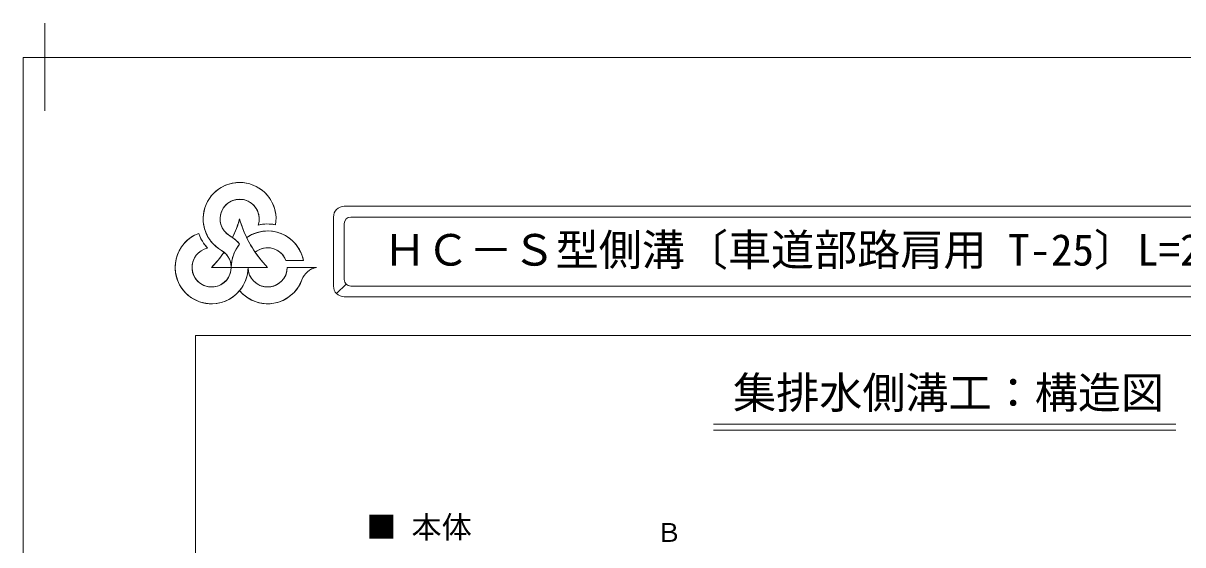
# Model space of a CAD drawing. Units: millimetres, scale not verified. Extents: x 7326 to 28050, y 3664 to 17948.
# Drawn here: x 23870 to 26561, y 16737 to 17948 of the extents above; entities that cross this region are included whole.
import ezdxf
from ezdxf.enums import TextEntityAlignment as Align

# ---------------------------------------------------------------- set-up
doc = ezdxf.new("R2010")
doc.units = ezdxf.units.MM
doc.header["$LTSCALE"] = 20
doc.layers.add('0_2', color=4, linetype='Continuous', lineweight=18)
doc.styles.add('ＭＳ ゴシック-5.0-0.0', font='')
doc.styles.get('ＭＳ ゴシック-5.0-0.0').set_extended_font_data('ＭＳ ゴシック-5.0-0.0')

msp = doc.modelspace()

# ---------------------------------------------------------------- linework, layer by layer
at = {"layer": '0_2'}
for p, q in [((23919.89, 17947.93), (23919.89, 17744.84)), ((23869.89, 11827.93), (23869.89, 17867.93)), ((23869.89, 17867.93), (28049.89, 17867.93)), ((24614.89, 17522.93), (27132.87, 17522.93)), ((24589.89, 17337.93), (24589.89, 17497.93)), ((24629.89, 17497.93), (27117.87, 17497.93)), ((24614.89, 17352.93), (24614.89, 17482.93)), ((24619.28, 17342.32), (24597.21, 17320.25)), ((24629.89, 17337.93), (27117.87, 17337.93)), ((24614.89, 17312.93), (27132.87, 17312.93)), ((27699.89, 17223.27), (24269.89, 17223.27)), ((24269.89, 12137.93), (24269.89, 17223.27)), ((25471.75, 17017.67), (26544.91, 17017.67)), ((25471.75, 17003.67), (26544.91, 17003.67))]:
    msp.add_line(p, q, dxfattribs=at)
at = {"layer": '0_2', "color": 150}
for p, q in [((24339.62, 17571.77), (24347.3, 17574.54)), ((24347.3, 17574.54), (24355.21, 17576.56)), ((24355.21, 17576.56), (24363.28, 17577.81)), ((24363.28, 17577.81), (24371.43, 17578.27)), ((24371.43, 17578.27), (24379.59, 17577.94)), ((24379.59, 17577.94), (24387.68, 17576.83)), ((24387.68, 17576.83), (24395.62, 17574.94)), ((24395.62, 17574.94), (24403.35, 17572.29)), ((24403.35, 17572.29), (24410.78, 17568.92)), ((24302.2, 17541.2), (24307.1, 17547.73)), ((24307.1, 17547.73), (24312.61, 17553.75)), ((24312.61, 17553.75), (24318.68, 17559.22)), ((24318.68, 17559.22), (24325.24, 17564.07)), ((24325.24, 17564.07), (24332.25, 17568.27)), ((24332.25, 17568.27), (24339.62, 17571.77)), ((24410.78, 17568.92), (24417.85, 17564.83)), ((24417.85, 17564.83), (24424.49, 17560.09)), ((24424.49, 17560.09), (24430.65, 17554.73)), ((24430.65, 17554.73), (24436.26, 17548.79)), ((24436.26, 17548.79), (24441.27, 17542.35)), ((24289.47, 17511.33), (24291.55, 17519.23)), ((24291.55, 17519.23), (24294.39, 17526.89)), ((24294.39, 17526.89), (24297.95, 17534.23)), ((24297.95, 17534.23), (24302.2, 17541.2)), ((24333.95, 17518.52), (24330.13, 17511.28)), ((24339.01, 17524.97), (24333.95, 17518.52)), ((24345.14, 17530.4), (24339.01, 17524.97)), ((24352.14, 17534.65), (24345.14, 17530.4)), ((24359.79, 17537.57), (24352.14, 17534.65)), ((24367.84, 17539.07), (24359.79, 17537.57)), ((24376.03, 17539.1), (24367.84, 17539.07)), ((24384.1, 17537.67), (24376.03, 17539.1)), ((24391.77, 17534.81), (24384.1, 17537.67)), ((24398.81, 17530.63), (24391.77, 17534.81)), ((24404.99, 17525.24), (24398.81, 17530.63)), ((24410.1, 17518.84), (24404.99, 17525.24)), ((24413.98, 17511.63), (24410.1, 17518.84)), ((24441.27, 17542.35), (24445.64, 17535.45)), ((24445.64, 17535.45), (24449.31, 17528.16)), ((24449.31, 17528.16), (24452.27, 17520.55)), ((24452.27, 17520.55), (24454.48, 17512.69)), ((24287.64, 17495.13), (24288.17, 17503.27)), ((24287.9, 17486.97), (24287.64, 17495.13)), ((24288.17, 17503.27), (24289.47, 17511.33)), ((24327.67, 17503.46), (24326.66, 17495.34)), ((24326.66, 17495.34), (24327.11, 17487.16)), ((24330.13, 17511.28), (24327.67, 17503.46)), ((24416.5, 17503.84), (24413.98, 17511.63)), ((24417.59, 17495.72), (24416.5, 17503.84)), ((24417.2, 17487.54), (24417.59, 17495.72)), ((24454.48, 17512.69), (24455.93, 17504.66)), ((24455.93, 17504.66), (24456.58, 17496.52)), ((24456.58, 17496.52), (24456.46, 17488.36)), ((24288.95, 17478.87), (24287.9, 17486.97)), ((24290.78, 17470.91), (24288.95, 17478.87)), ((24293.37, 17463.17), (24290.78, 17470.91)), ((24327.11, 17487.16), (24329.03, 17479.19)), ((24329.03, 17479.19), (24332.34, 17471.7)), ((24332.34, 17471.7), (24336.94, 17464.93)), ((24336.94, 17464.93), (24342.68, 17459.08)), ((24415.35, 17479.56), (24417.2, 17487.54)), ((24421.98, 17480.79), (24415.35, 17479.56)), ((24428.68, 17481.58), (24421.98, 17480.79)), ((24435.41, 17481.92), (24428.68, 17481.58)), ((24442.15, 17481.81), (24435.41, 17481.92)), ((24448.87, 17481.25), (24442.15, 17481.81)), ((24455.54, 17480.24), (24448.87, 17481.25)), ((24456.46, 17488.36), (24455.54, 17480.24)), ((24243.63, 17436.94), (24250.88, 17444.24)), ((24250.88, 17444.24), (24258.96, 17450.62)), ((24258.96, 17450.62), (24267.76, 17455.96)), ((24267.76, 17455.96), (24277.14, 17460.19)), ((24277.14, 17460.19), (24279.6, 17453.91)), ((24279.6, 17453.91), (24282.47, 17447.81)), ((24282.47, 17447.81), (24285.75, 17441.92)), ((24285.75, 17441.92), (24289.41, 17436.25)), ((24296.69, 17455.71), (24293.37, 17463.17)), ((24300.71, 17448.61), (24296.69, 17455.71)), ((24305.4, 17441.93), (24300.71, 17448.61)), ((24310.72, 17435.73), (24305.4, 17441.93)), ((24342.68, 17459.08), (24349.38, 17454.37)), ((24349.38, 17454.37), (24355.75, 17450.3)), ((24355.75, 17450.3), (24360.21, 17446.94)), ((24360.21, 17446.94), (24364.44, 17443.28)), ((24364.44, 17443.28), (24368.42, 17439.36)), ((24368.42, 17439.36), (24372.13, 17435.18)), ((24227.89, 17410.55), (24232.05, 17419.96)), ((24232.05, 17419.96), (24237.32, 17428.8)), ((24237.32, 17428.8), (24243.63, 17436.94)), ((24276.23, 17414.58), (24270.74, 17408.5)), ((24282.71, 17419.58), (24276.23, 17414.58)), ((24289.99, 17423.34), (24282.71, 17419.58)), ((24289.41, 17436.25), (24293.44, 17430.85)), ((24297.83, 17425.73), (24289.99, 17423.34)), ((24293.44, 17430.85), (24297.83, 17425.73)), ((24316.61, 17430.07), (24310.72, 17435.73)), ((24323.01, 17425.01), (24316.61, 17430.07)), ((24329.88, 17420.59), (24323.01, 17425.01)), ((24336.04, 17416.32), (24329.88, 17420.59)), ((24340.88, 17411.7), (24336.04, 17416.32)), ((24344.99, 17406.43), (24340.88, 17411.7)), ((24359.83, 17415.33), (24357.65, 17409.89)), ((24362.38, 17420.6), (24359.83, 17415.33)), ((24365.29, 17425.68), (24362.38, 17420.6)), ((24368.55, 17430.55), (24365.29, 17425.68)), ((24372.13, 17435.18), (24368.55, 17430.55)), ((24222.63, 17380.28), (24223.15, 17390.55)), ((24223.15, 17390.55), (24224.91, 17400.7)), ((24224.91, 17400.7), (24227.89, 17410.55)), ((24261.87, 17385.87), (24261.76, 17377.68)), ((24263.44, 17393.91), (24261.87, 17385.87)), ((24266.43, 17401.54), (24263.44, 17393.91)), ((24270.74, 17408.5), (24266.43, 17401.54)), ((24348.27, 17400.61), (24344.99, 17406.43)), ((24350.68, 17394.38), (24348.27, 17400.61)), ((24352.14, 17387.85), (24350.68, 17394.38)), ((24352.63, 17381.19), (24352.14, 17387.85)), ((24352.83, 17387.04), (24352.63, 17381.19)), ((24353.44, 17392.87), (24352.83, 17387.04)), ((24354.45, 17398.63), (24353.44, 17392.87)), ((24355.86, 17404.32), (24354.45, 17398.63)), ((24357.65, 17409.89), (24355.86, 17404.32)), ((24479.63, 17397.44), (24520.05, 17397.44)), ((24223.37, 17370.01), (24222.63, 17380.28)), ((24225.35, 17359.91), (24223.37, 17370.01)), ((24228.55, 17350.12), (24225.35, 17359.91)), ((24261.76, 17377.68), (24263.13, 17369.61)), ((24263.13, 17369.61), (24265.92, 17361.9)), ((24265.92, 17361.9), (24270.04, 17354.83)), ((24341.3, 17351.15), (24346.14, 17357.76)), ((24346.14, 17357.76), (24349.7, 17365.14)), ((24349.7, 17365.14), (24351.89, 17373.03)), ((24351.89, 17373.03), (24352.63, 17381.19)), ((24352.63, 17381.19), (24391.63, 17381.19)), ((24388.79, 17359.47), (24386.6, 17352.49)), ((24390.36, 17366.62), (24388.79, 17359.47)), ((24391.31, 17373.88), (24390.36, 17366.62)), ((24391.63, 17381.19), (24391.31, 17373.88)), ((24482.63, 17381.19), (24550.22, 17381.19)), ((24232.91, 17340.8), (24228.55, 17350.12)), ((24238.37, 17332.08), (24232.91, 17340.8)), ((24244.85, 17324.08), (24238.37, 17332.08)), ((24270.04, 17354.83), (24275.37, 17348.61)), ((24275.37, 17348.61), (24281.73, 17343.44)), ((24281.73, 17343.44), (24288.91, 17339.5)), ((24288.91, 17339.5), (24296.68, 17336.91)), ((24296.68, 17336.91), (24304.78, 17335.75)), ((24304.78, 17335.75), (24312.97, 17336.06)), ((24312.97, 17336.06), (24320.96, 17337.84)), ((24320.96, 17337.84), (24328.51, 17341.03)), ((24328.51, 17341.03), (24335.37, 17345.51)), ((24335.37, 17345.51), (24341.3, 17351.15)), ((24376.56, 17333.02), (24372.13, 17327.2)), ((24380.47, 17339.21), (24376.56, 17333.02)), ((24383.82, 17345.72), (24380.47, 17339.21)), ((24386.6, 17352.49), (24383.82, 17345.72)), ((24252.25, 17316.93), (24244.85, 17324.08)), ((24260.47, 17310.74), (24252.25, 17316.93)), ((24269.38, 17305.59), (24260.47, 17310.74)), ((24278.86, 17301.56), (24269.38, 17305.59)), ((24348.53, 17307.52), (24339.26, 17303.04)), ((24357.18, 17313.1), (24348.53, 17307.52)), ((24365.08, 17319.69), (24357.18, 17313.1)), ((24372.13, 17327.2), (24365.08, 17319.69)), ((24288.75, 17298.71), (24278.86, 17301.56)), ((24298.91, 17297.09), (24288.75, 17298.71)), ((24309.2, 17296.71), (24298.91, 17297.09)), ((24319.45, 17297.59), (24309.2, 17296.71)), ((24329.52, 17299.71), (24319.45, 17297.59)), ((24339.26, 17303.04), (24329.52, 17299.71))]:
    msp.add_line(p, q, dxfattribs=at)
at = {"layer": '0_2', "color": 1}
for p, q in [((24369.94, 17486.33), (24372.13, 17493.77)), ((24372.13, 17493.77), (24374.31, 17486.33)), ((24362.07, 17464.46), (24364.91, 17471.67)), ((24364.91, 17471.67), (24367.54, 17478.96)), ((24367.54, 17478.96), (24369.94, 17486.33)), ((24374.31, 17486.33), (24376.72, 17478.96)), ((24376.72, 17478.96), (24379.35, 17471.67)), ((24379.35, 17471.67), (24382.19, 17464.46)), ((24355.75, 17450.3), (24359.01, 17457.33)), ((24360.21, 17446.94), (24355.75, 17450.3)), ((24359.01, 17457.33), (24362.07, 17464.46)), ((24364.44, 17443.28), (24360.21, 17446.94)), ((24368.42, 17439.36), (24364.44, 17443.28)), ((24372.13, 17435.18), (24368.42, 17439.36)), ((24382.19, 17464.46), (24385.24, 17457.33)), ((24385.24, 17457.33), (24388.51, 17450.3)), ((24388.51, 17450.3), (24391.43, 17444.44)), ((24391.43, 17444.44), (24394.5, 17438.65)), ((24394.5, 17438.65), (24397.72, 17432.94)), ((24331.66, 17410.12), (24336.04, 17416.32)), ((24336.04, 17416.32), (24340.88, 17411.7)), ((24340.88, 17411.7), (24344.99, 17406.43)), ((24357.65, 17409.89), (24359.83, 17415.33)), ((24359.83, 17415.33), (24362.38, 17420.6)), ((24362.38, 17420.6), (24365.29, 17425.68)), ((24365.29, 17425.68), (24368.55, 17430.55)), ((24368.55, 17430.55), (24372.13, 17435.18)), ((24397.72, 17432.94), (24401.08, 17427.31)), ((24401.08, 17427.31), (24404.58, 17421.77)), ((24404.58, 17421.77), (24408.21, 17416.32)), ((24408.21, 17416.32), (24412.6, 17410.12)), ((24307.13, 17381.19), (24312.37, 17386.68)), ((24312.37, 17386.68), (24317.45, 17392.33)), ((24317.45, 17392.33), (24322.36, 17398.12)), ((24322.36, 17398.12), (24327.1, 17404.05)), ((24327.1, 17404.05), (24331.66, 17410.12)), ((24344.99, 17406.43), (24348.27, 17400.61)), ((24348.27, 17400.61), (24350.68, 17394.38)), ((24350.68, 17394.38), (24352.14, 17387.85)), ((24352.14, 17387.85), (24352.63, 17381.19)), ((24352.63, 17381.19), (24352.83, 17387.04)), ((24352.83, 17387.04), (24353.44, 17392.87)), ((24353.44, 17392.87), (24354.45, 17398.63)), ((24354.45, 17398.63), (24355.86, 17404.32)), ((24355.86, 17404.32), (24357.65, 17409.89)), ((24412.6, 17410.12), (24417.16, 17404.05)), ((24417.16, 17404.05), (24421.9, 17398.12)), ((24421.9, 17398.12), (24426.81, 17392.33)), ((24426.81, 17392.33), (24431.89, 17386.68)), ((24431.89, 17386.68), (24437.13, 17381.19)), ((24307.13, 17381.19), (24437.13, 17381.19)), ((24437.13, 17381.19), (24307.13, 17381.19))]:
    msp.add_line(p, q, dxfattribs=at)
at = {"layer": '0_2', "color": 7}
for p, q in [((24419.1, 17463.74), (24425.72, 17464.92)), ((24425.72, 17464.92), (24432.42, 17465.56)), ((24432.42, 17465.56), (24439.14, 17465.66)), ((24439.14, 17465.66), (24445.86, 17465.24)), ((24445.86, 17465.24), (24452.51, 17464.28)), ((24388.51, 17450.3), (24394.16, 17453.95)), ((24391.43, 17444.44), (24388.51, 17450.3)), ((24394.5, 17438.65), (24391.43, 17444.44)), ((24394.16, 17453.95), (24400.08, 17457.14)), ((24397.72, 17432.94), (24394.5, 17438.65)), ((24400.08, 17457.14), (24406.24, 17459.84)), ((24406.24, 17459.84), (24412.59, 17462.05)), ((24412.59, 17462.05), (24419.1, 17463.74)), ((24452.51, 17464.28), (24459.07, 17462.79)), ((24459.07, 17462.79), (24465.49, 17460.79)), ((24465.49, 17460.79), (24471.73, 17458.28)), ((24471.73, 17458.28), (24477.75, 17455.28)), ((24477.75, 17455.28), (24483.52, 17451.82)), ((24483.52, 17451.82), (24488.99, 17447.9)), ((24488.99, 17447.9), (24494.13, 17443.57)), ((24494.13, 17443.57), (24498.91, 17438.84)), ((24498.91, 17438.84), (24503.3, 17433.74)), ((24401.08, 17427.31), (24397.72, 17432.94)), ((24404.58, 17421.77), (24401.08, 17427.31)), ((24408.21, 17416.32), (24404.58, 17421.77)), ((24412.87, 17419.68), (24408.21, 17416.32)), ((24417.91, 17422.43), (24412.87, 17419.68)), ((24423.26, 17424.52), (24417.91, 17422.43)), ((24428.83, 17425.92), (24423.26, 17424.52)), ((24434.53, 17426.61), (24428.83, 17425.92)), ((24440.27, 17426.58), (24434.53, 17426.61)), ((24445.96, 17425.82), (24440.27, 17426.58)), ((24451.51, 17424.36), (24445.96, 17425.82)), ((24456.83, 17422.2), (24451.51, 17424.36)), ((24461.84, 17419.39), (24456.83, 17422.2)), ((24466.46, 17415.98), (24461.84, 17419.39)), ((24470.6, 17412), (24466.46, 17415.98)), ((24474.22, 17407.54), (24470.6, 17412)), ((24503.3, 17433.74), (24507.27, 17428.31)), ((24507.27, 17428.31), (24510.79, 17422.58)), ((24510.79, 17422.58), (24513.85, 17416.59)), ((24513.85, 17416.59), (24516.43, 17410.38)), ((24477.24, 17402.66), (24474.22, 17407.54)), ((24479.63, 17397.44), (24477.24, 17402.66)), ((24520.05, 17397.44), (24479.63, 17397.44)), ((24516.43, 17410.38), (24518.5, 17403.98)), ((24518.5, 17403.98), (24520.05, 17397.44)), ((24388.79, 17359.47), (24386.6, 17352.49)), ((24390.36, 17366.62), (24388.79, 17359.47)), ((24391.31, 17373.88), (24390.36, 17366.62)), ((24391.63, 17381.19), (24391.31, 17373.88)), ((24392.19, 17374.07), (24391.63, 17381.19)), ((24393.86, 17367.13), (24392.19, 17374.07)), ((24396.59, 17360.53), (24393.86, 17367.13)), ((24400.32, 17354.44), (24396.59, 17360.53)), ((24477.67, 17360.53), (24473.94, 17354.44)), ((24480.4, 17367.13), (24477.67, 17360.53)), ((24482.07, 17374.07), (24480.4, 17367.13)), ((24482.63, 17381.19), (24482.07, 17374.07)), ((24550.22, 17381.19), (24482.63, 17381.19)), ((24516.5, 17352.2), (24518.84, 17357.51)), ((24518.84, 17357.51), (24521.83, 17362.49)), ((24521.83, 17362.49), (24525.43, 17367.04)), ((24525.43, 17367.04), (24529.58, 17371.09)), ((24529.58, 17371.09), (24534.21, 17374.59)), ((24534.21, 17374.59), (24539.25, 17377.47)), ((24539.25, 17377.47), (24544.62, 17379.68)), ((24544.62, 17379.68), (24550.22, 17381.19)), ((24376.56, 17333.02), (24372.13, 17327.2)), ((24380.47, 17339.21), (24376.56, 17333.02)), ((24383.82, 17345.72), (24380.47, 17339.21)), ((24386.6, 17352.49), (24383.82, 17345.72)), ((24404.96, 17349.02), (24400.32, 17354.44)), ((24410.38, 17344.38), (24404.96, 17349.02)), ((24416.47, 17340.65), (24410.38, 17344.38)), ((24423.07, 17337.92), (24416.47, 17340.65)), ((24430.01, 17336.25), (24423.07, 17337.92)), ((24437.13, 17335.69), (24430.01, 17336.25)), ((24444.25, 17336.25), (24437.13, 17335.69)), ((24451.19, 17337.92), (24444.25, 17336.25)), ((24457.79, 17340.65), (24451.19, 17337.92)), ((24463.87, 17344.38), (24457.79, 17340.65)), ((24469.3, 17349.02), (24463.87, 17344.38)), ((24473.94, 17354.44), (24469.3, 17349.02)), ((24503.63, 17329.05), (24508.72, 17336.3)), ((24508.72, 17336.3), (24513.03, 17344.05)), ((24513.03, 17344.05), (24516.5, 17352.2)), ((24372.13, 17327.2), (24378.14, 17320.69)), ((24378.14, 17320.69), (24384.8, 17314.84)), ((24384.8, 17314.84), (24392.04, 17309.73)), ((24392.04, 17309.73), (24399.77, 17305.4)), ((24399.77, 17305.4), (24407.91, 17301.9)), ((24468.58, 17302.76), (24476.62, 17306.48)), ((24476.62, 17306.48), (24484.22, 17311.03)), ((24484.22, 17311.03), (24491.31, 17316.35)), ((24491.31, 17316.35), (24497.8, 17322.38)), ((24497.8, 17322.38), (24503.63, 17329.05)), ((24407.91, 17301.9), (24416.37, 17299.28)), ((24416.37, 17299.28), (24425.07, 17297.55)), ((24425.07, 17297.55), (24433.89, 17296.75)), ((24433.89, 17296.75), (24442.75, 17296.88)), ((24442.75, 17296.88), (24451.55, 17297.93)), ((24451.55, 17297.93), (24460.19, 17299.9)), ((24460.19, 17299.9), (24468.58, 17302.76))]:
    msp.add_line(p, q, dxfattribs=at)
at = {"layer": '0_2', "color": 6}
msp.add_line((24307.13, 17381.19), (24437.13, 17381.19), dxfattribs=at)
at = {"layer": '0_2', "color": 150}
for centre, radius, start, end in [((24372.13, 17493.77), 84.5, 350.78653, 240), ((24372.13, 17493.77), 45.5, 341.79487, 240), ((24437.13, 17381.19), 84.5, 11.08749, 125.12548), ((24437.13, 17381.19), 100.75, 79.47131, 102.48326), ((24307.13, 17381.19), 84.5, 110.78653, 0), ((24372.13, 17493.77), 100.75, 199.47131, 222.48326), ((24307.13, 17381.19), 84.5, 39.71514, 60), ((24307.13, 17381.19), 45.5, 101.79487, 60), ((24437.13, 17381.19), 84.5, 140.28486, 180), ((24437.13, 17381.19), 45.5, 20.92483, 129.45771), ((24437.13, 17381.19), 45.5, 180, 0), ((24559.24, 17336.59), 45.5, 101.43711, 159.93719), ((24437.13, 17381.19), 84.5, 219.71514, 339.93719)]:
    msp.add_arc(centre, radius, start, end, dxfattribs=at)
at = {"layer": '0_2'}
for centre, radius, start, end in [((24614.89, 17497.93), 25, 90, 180), ((24629.89, 17482.93), 15, 90, 180), ((24614.89, 17337.93), 25, 180, 270), ((24629.89, 17352.93), 15, 180, 270)]:
    msp.add_arc(centre, radius, start, end, dxfattribs=at)
at = {"layer": '0_2', "color": 1}
for centre, start, end in [((24121.61, 17563.35), 334.22656, 344.47751), ((24622.65, 17563.35), 195.52249, 224.47751), ((24121.61, 17563.35), 315.52249, 325.56209)]:
    msp.add_arc(centre, 260, start, end, dxfattribs=at)

# ---------------------------------------------------------------- texts
at = {"layer": '0_2', "color": 7, "style": 'ＭＳ ゴシック-5.0-0.0'}
for s, height, p in [('ＨＣ－Ｓ型側溝〔車道部路肩用 T-25〕L=2500(1000)', 73.31, (24705.39, 17363.32)), ('集排水側溝工：構造図', 73.31, (25517.24, 17031.74)), ('■ 本体', 51.32, (24666.02, 16737.41)), ('Ｂ', 43.99, (25338.56, 16730.77))]:
    msp.add_text(s, height=height, dxfattribs=at).set_placement(p, align=Align.BOTTOM_LEFT)

doc.saveas('drawing.dxf')
